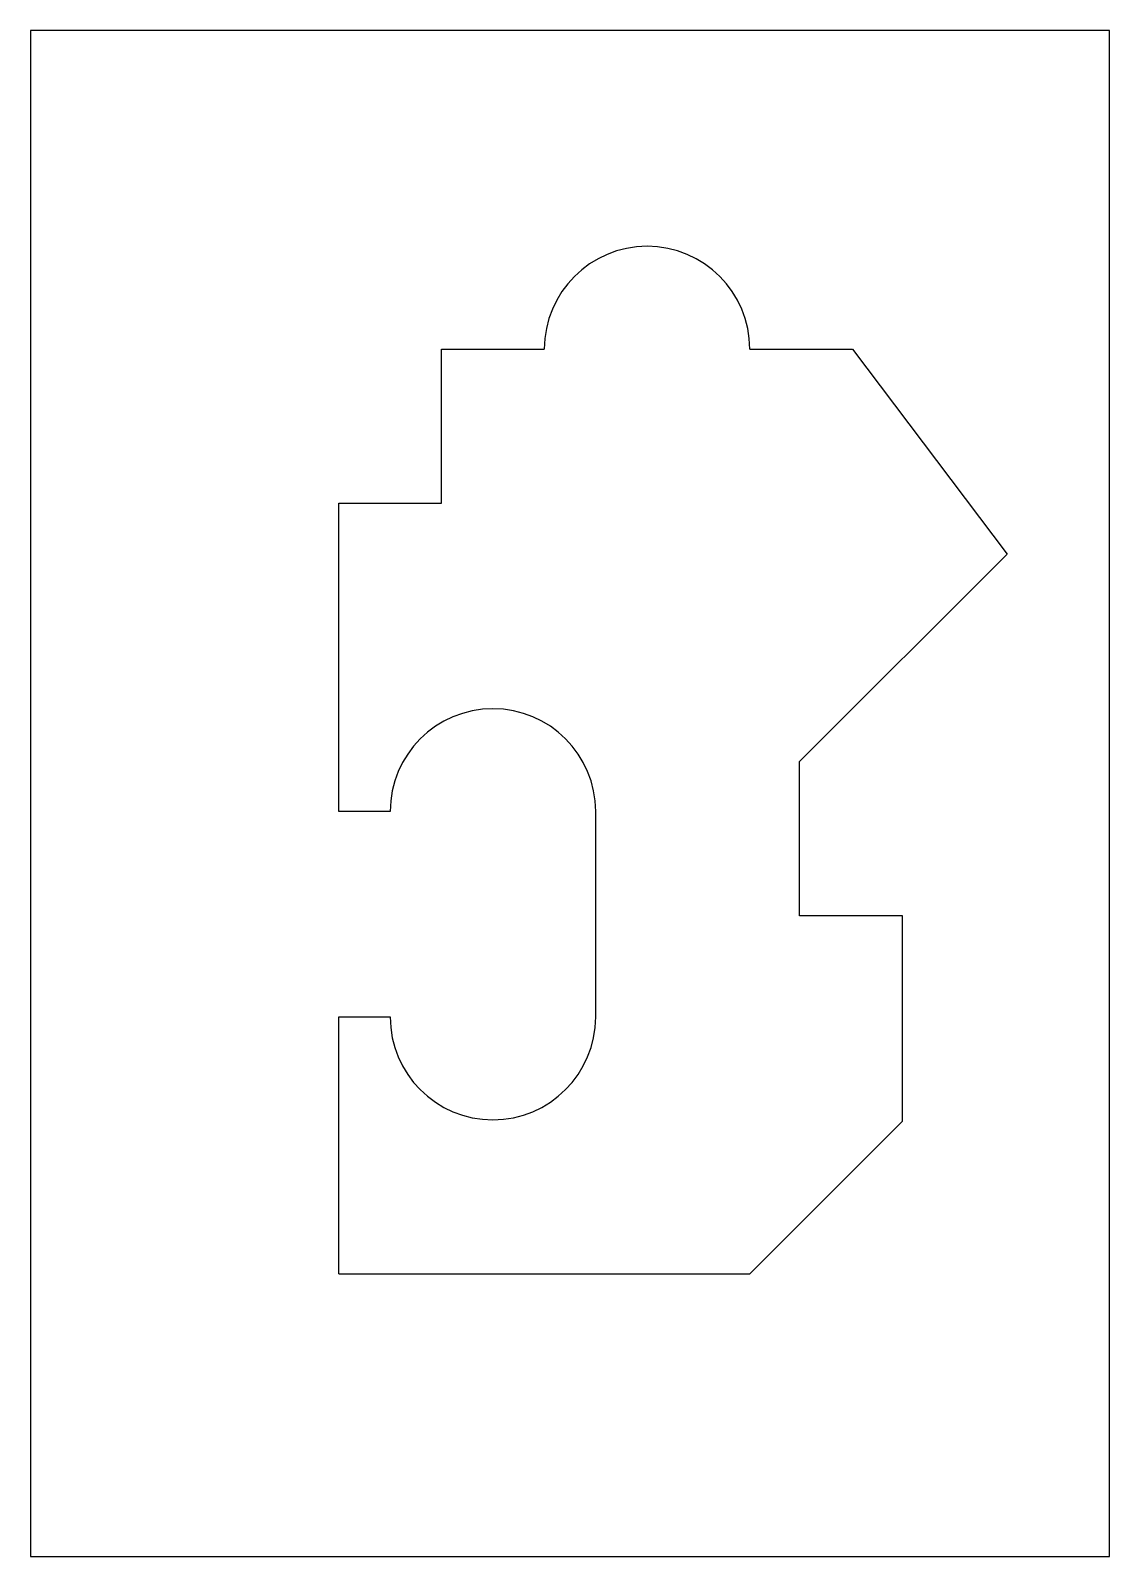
# Model space of a CAD drawing. Header units: millimetres. Extents: x 0 to 210, y 0 to 297.
import ezdxf

# ---------------------------------------------------------------- set-up
doc = ezdxf.new("R2010")
doc.units = ezdxf.units.MM
doc.header["$MEASUREMENT"] = 0

msp = doc.modelspace()

# ---------------------------------------------------------------- linework, layer by layer
for p, q in [((80, 205), (80, 235)), ((80, 235), (100, 235)), ((140, 235), (160, 235)), ((160, 235), (190.09, 195.07)), ((60, 145), (60, 205)), ((60, 205), (80, 205)), ((190.09, 195.07), (149.7, 154.7)), ((149.7, 124.7), (149.7, 154.7)), ((70, 145), (60, 145)), ((110, 105), (110, 145)), ((169.7, 124.7), (149.7, 124.7)), ((169.7, 84.7), (169.7, 124.7)), ((60, 55), (60, 105)), ((60, 105), (70, 105)), ((140, 55), (169.7, 84.7)), ((60, 55), (140, 55))]:
    msp.add_line(p, q)
msp.add_lwpolyline([(0, 0), (210, 0), (210, 297), (0, 297)], close=True)
for centre, start, end in [((120, 235), 0, 180), ((90, 145), 0, 180), ((90, 105), 180, 0)]:
    msp.add_arc(centre, 20, start, end)

doc.saveas('drawing.dxf')
